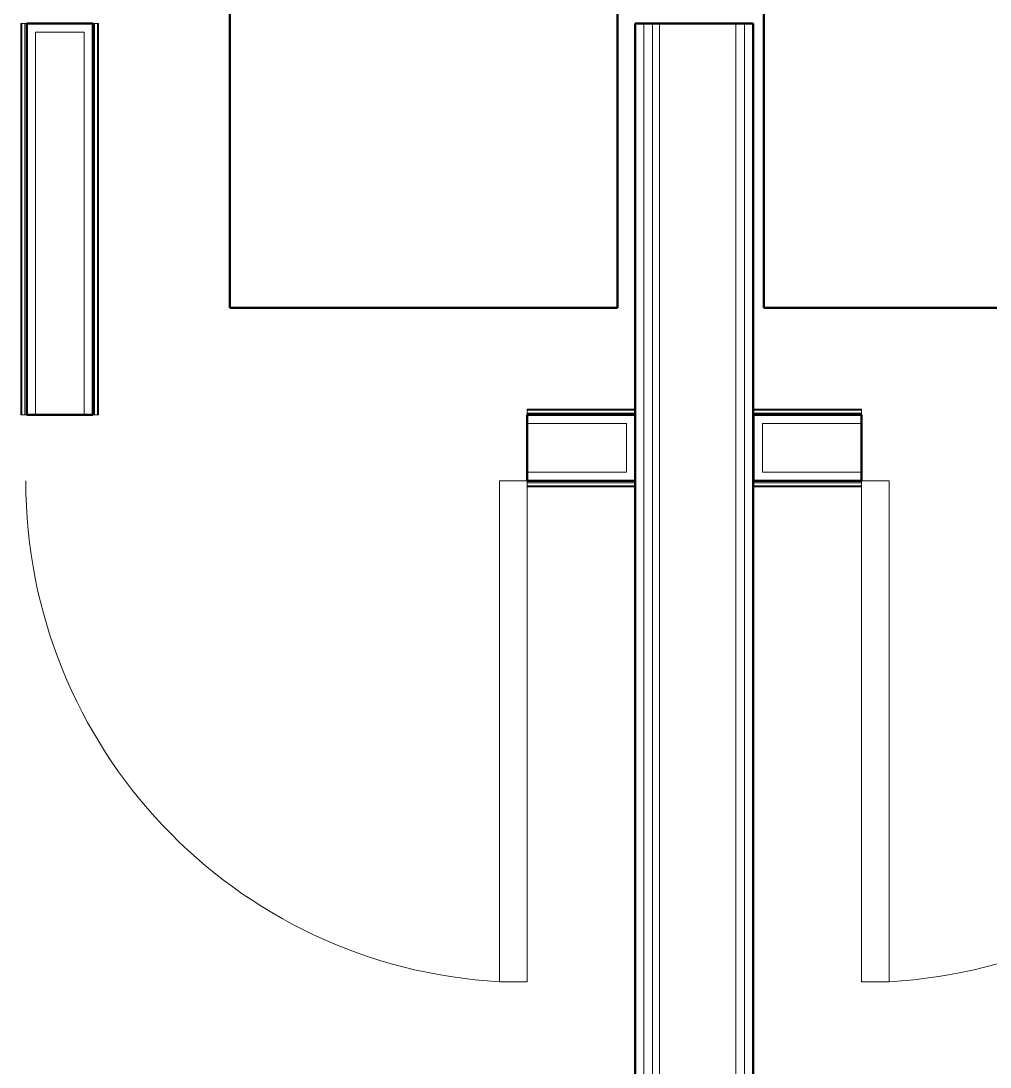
# Model space of a CAD drawing. Header units: inches. Extents: x -4218 to -1830, y 9756 to 12426.
# Drawn here: x -2763.1 to -2693.4, y 10738.4 to 10813.7 of the extents above; entities that cross this region are included whole.
import ezdxf

# ---------------------------------------------------------------- set-up
doc = ezdxf.new("R2010")
doc.units = ezdxf.units.IN
doc.header["$MEASUREMENT"] = 0
for name, color, linetype, lineweight in [('0-1', 7, 'Continuous', 5), ('0-2', 252, 'Continuous', 9), ('A-DOOR-1', 7, 'Continuous', 9), ('A-DOOR-2', 50, 'Continuous', 20), ('A-GENM', 5, 'Continuous', 9), ('A-GENM-7', 5, 'Continuous', 50), ('A-WALL-1', 250, 'Continuous', 50), ('A-WALL-2', 10, 'Continuous', 13), ('A-WALL-3', 253, 'Continuous', 9), ('A-WALL-5', 252, 'Continuous', 9), ('A-WALL-6', 7, 'Continuous', 9), ('I-WALL-1', 250, 'Continuous', 50), ('I-WALL-3', 253, 'Continuous', 9), ('I-WALL-4', 252, 'Continuous', 9)]:
    doc.layers.add(name, color=color, linetype=linetype, lineweight=lineweight)

# ---------------------------------------------------------------- blocks, each defined once
blk = doc.blocks.new('Basic Wall _ INT - W4BØF - _5_8 GYP - 2X4 WOOD_BATT_ - 5_8 GYP_ - ___-2685338-BACKGROUND - 1ST FLOOR')
at = {"layer": 'A-WALL-5'}
for p, q in [((-2710.449, 10785.753), (-2710.449, 10785.691)), ((-2710.449, 10785.691), (-2710.449, 10785.545)), ((-2702.699, 10785.691), (-2710.449, 10785.691)), ((-2702.699, 10785.691), (-2702.699, 10785.753)), ((-2702.699, 10785.545), (-2702.699, 10785.691)), ((-2710.449, 10785.541), (-2710.449, 10785.479)), ((-2710.449, 10785.363), (-2710.449, 10785.339)), ((-2710.449, 10785.339), (-2702.699, 10785.339)), ((-2702.699, 10785.479), (-2702.699, 10785.541)), ((-2702.699, 10785.339), (-2702.699, 10785.363))]:
    blk.add_line(p, q, dxfattribs=at)
at = {"layer": 'A-WALL-6'}
for p, q in [((-2710.449, 10785.464), (-2710.449, 10785.753)), ((-2702.699, 10785.753), (-2710.449, 10785.753)), ((-2702.699, 10785.753), (-2702.699, 10785.464)), ((-2702.699, 10785.464), (-2710.449, 10785.464)), ((-2710.449, 10785.382), (-2710.449, 10785.464)), ((-2710.449, 10785.339), (-2710.449, 10785.382)), ((-2702.699, 10785.464), (-2702.699, 10785.382)), ((-2702.699, 10785.382), (-2702.699, 10785.339))]:
    blk.add_line(p, q, dxfattribs=at)
blk = doc.blocks.new('Basic Wall _ INT - W4BØF - _5_8 GYP - 2X4 WOOD_BATT_ - 5_8 GYP_ - ___-2685339-BACKGROUND - 1ST FLOOR')
at = {"layer": 'A-WALL-5'}
for p, q in [((-2710.449, 10780.589), (-2710.449, 10780.565)), ((-2710.449, 10780.589), (-2702.699, 10780.589)), ((-2710.449, 10780.449), (-2710.449, 10780.388)), ((-2710.449, 10780.384), (-2710.449, 10780.238)), ((-2702.699, 10780.565), (-2702.699, 10780.589)), ((-2702.699, 10780.388), (-2702.699, 10780.449)), ((-2702.699, 10780.238), (-2702.699, 10780.384)), ((-2710.449, 10780.238), (-2710.449, 10780.176)), ((-2702.699, 10780.238), (-2710.449, 10780.238)), ((-2702.699, 10780.176), (-2702.699, 10780.238))]:
    blk.add_line(p, q, dxfattribs=at)
at = {"layer": 'A-WALL-6'}
for p, q in [((-2710.449, 10780.547), (-2710.449, 10780.589)), ((-2710.449, 10780.464), (-2710.449, 10780.547)), ((-2710.449, 10780.464), (-2702.699, 10780.464)), ((-2710.449, 10780.176), (-2710.449, 10780.464)), ((-2702.699, 10780.589), (-2702.699, 10780.547)), ((-2702.699, 10780.547), (-2702.699, 10780.464)), ((-2702.699, 10780.464), (-2702.699, 10780.176)), ((-2702.699, 10780.176), (-2710.449, 10780.176))]:
    blk.add_line(p, q, dxfattribs=at)
blk = doc.blocks.new('SWING - SINGLE - FLUSH - 36_ x 80_ - OFFSET PIVOT DOOR AT MAGIC PAK AND WASHER_DRYER-3199414-BACKGROUND - 1ST FLOOR')
at = {"layer": 'A-DOOR-1'}
blk.add_arc((18, 2.375), 36.067, 93.17885, 180, dxfattribs=at)
at = {"layer": 'A-DOOR-2'}
for p, q in [((16, 2.375), (16, 38.386)), ((18, 38.386), (16, 38.386)), ((18, 2.375), (18, 38.386)), ((18, 2.375), (16, 2.375))]:
    blk.add_line(p, q, dxfattribs=at)
blk = doc.blocks.new('Basic Wall _ INT - W4BØF - _5_8 GYP - 2X4 WOOD_BATT_ - 5_8 GYP_ - ___-2685456-BACKGROUND - 1ST FLOOR')
at = {"layer": 'A-WALL-5'}
for p, q in [((-2757.95, 10813.489), (-2757.974, 10813.489)), ((-2757.974, 10813.489), (-2757.974, 10785.339)), ((-2757.772, 10813.489), (-2757.834, 10813.489)), ((-2757.623, 10813.489), (-2757.768, 10813.489)), ((-2757.56, 10813.489), (-2757.623, 10813.489)), ((-2757.623, 10785.339), (-2757.623, 10813.489)), ((-2757.974, 10785.339), (-2757.95, 10785.339)), ((-2757.834, 10785.339), (-2757.772, 10785.339)), ((-2757.768, 10785.339), (-2757.623, 10785.339)), ((-2757.623, 10785.339), (-2757.56, 10785.339))]:
    blk.add_line(p, q, dxfattribs=at)
at = {"layer": 'A-WALL-6'}
for p, q in [((-2757.974, 10813.489), (-2757.931, 10813.489)), ((-2757.931, 10813.489), (-2757.849, 10813.489)), ((-2757.849, 10785.339), (-2757.849, 10813.489)), ((-2757.849, 10813.489), (-2757.56, 10813.489)), ((-2757.56, 10785.339), (-2757.56, 10813.489)), ((-2757.931, 10785.339), (-2757.974, 10785.339)), ((-2757.849, 10785.339), (-2757.931, 10785.339)), ((-2757.56, 10785.339), (-2757.849, 10785.339))]:
    blk.add_line(p, q, dxfattribs=at)
blk = doc.blocks.new('Basic Wall _ INT - W4BØF - _5_8 GYP - 2X4 WOOD_BATT_ - 5_8 GYP_ - ___-2685457-BACKGROUND - 1ST FLOOR')
at = {"layer": 'A-WALL-5'}
for p, q in [((-2763.075, 10813.489), (-2763.137, 10813.489)), ((-2762.929, 10813.489), (-2763.075, 10813.489)), ((-2763.075, 10785.339), (-2763.075, 10813.489)), ((-2762.864, 10813.489), (-2762.926, 10813.489)), ((-2762.724, 10813.489), (-2762.748, 10813.489)), ((-2762.724, 10813.489), (-2762.724, 10785.339)), ((-2763.137, 10785.339), (-2763.075, 10785.339)), ((-2763.075, 10785.339), (-2762.929, 10785.339)), ((-2762.926, 10785.339), (-2762.864, 10785.339)), ((-2762.748, 10785.339), (-2762.724, 10785.339))]:
    blk.add_line(p, q, dxfattribs=at)
at = {"layer": 'A-WALL-6'}
for p, q in [((-2763.137, 10813.489), (-2762.849, 10813.489)), ((-2763.137, 10785.339), (-2763.137, 10813.489)), ((-2762.849, 10813.489), (-2762.849, 10785.339)), ((-2762.849, 10813.489), (-2762.767, 10813.489)), ((-2762.767, 10813.489), (-2762.724, 10813.489)), ((-2762.849, 10785.339), (-2763.137, 10785.339)), ((-2762.767, 10785.339), (-2762.849, 10785.339)), ((-2762.724, 10785.339), (-2762.767, 10785.339))]:
    blk.add_line(p, q, dxfattribs=at)
blk = doc.blocks.new('Basic Wall _ INT - W4BØF - _5_8 GYP - 2X4 WOOD_BATT_ - 5_8 GYP_ - ___-2685458-BACKGROUND - 1ST FLOOR')
at = {"layer": 'A-WALL-3'}
for p, q in [((-2718.974, 10785.691), (-2718.974, 10785.753)), ((-2718.974, 10785.545), (-2718.974, 10785.691)), ((-2718.974, 10785.479), (-2718.974, 10785.541)), ((-2718.974, 10785.339), (-2718.974, 10785.363))]:
    blk.add_line(p, q, dxfattribs=at)
at = {"layer": 'A-WALL-5'}
for p, q in [((-2726.724, 10785.753), (-2726.724, 10785.691)), ((-2726.724, 10785.691), (-2726.724, 10785.545)), ((-2718.974, 10785.691), (-2726.724, 10785.691)), ((-2718.974, 10785.753), (-2718.974, 10785.464)), ((-2726.724, 10785.541), (-2726.724, 10785.479)), ((-2726.724, 10785.363), (-2726.724, 10785.339)), ((-2726.724, 10785.339), (-2718.974, 10785.339)), ((-2718.974, 10785.464), (-2718.974, 10785.382)), ((-2718.974, 10785.382), (-2718.974, 10785.339))]:
    blk.add_line(p, q, dxfattribs=at)
at = {"layer": 'A-WALL-6'}
for p, q in [((-2726.724, 10785.464), (-2726.724, 10785.753)), ((-2718.974, 10785.753), (-2726.724, 10785.753)), ((-2718.974, 10785.464), (-2726.724, 10785.464)), ((-2726.724, 10785.382), (-2726.724, 10785.464)), ((-2726.724, 10785.339), (-2726.724, 10785.382))]:
    blk.add_line(p, q, dxfattribs=at)
blk = doc.blocks.new('Basic Wall _ INT - W4BØF - _5_8 GYP - 2X4 WOOD_BATT_ - 5_8 GYP_ - ___-2685459-BACKGROUND - 1ST FLOOR')
at = {"layer": 'A-WALL-3'}
for p, q in [((-2718.974, 10780.565), (-2718.974, 10780.589)), ((-2718.974, 10780.388), (-2718.974, 10780.449)), ((-2718.974, 10780.238), (-2718.974, 10780.384)), ((-2718.974, 10780.176), (-2718.974, 10780.238))]:
    blk.add_line(p, q, dxfattribs=at)
at = {"layer": 'A-WALL-5'}
for p, q in [((-2726.724, 10780.589), (-2726.724, 10780.565)), ((-2726.724, 10780.589), (-2718.974, 10780.589)), ((-2726.724, 10780.449), (-2726.724, 10780.388)), ((-2726.724, 10780.384), (-2726.724, 10780.238)), ((-2718.974, 10780.589), (-2718.974, 10780.547)), ((-2718.974, 10780.547), (-2718.974, 10780.464)), ((-2718.974, 10780.464), (-2718.974, 10780.176)), ((-2726.724, 10780.238), (-2726.724, 10780.176)), ((-2718.974, 10780.238), (-2726.724, 10780.238))]:
    blk.add_line(p, q, dxfattribs=at)
at = {"layer": 'A-WALL-6'}
for p, q in [((-2726.724, 10780.547), (-2726.724, 10780.589)), ((-2726.724, 10780.464), (-2726.724, 10780.547)), ((-2726.724, 10780.464), (-2718.974, 10780.464)), ((-2726.724, 10780.176), (-2726.724, 10780.464)), ((-2718.974, 10780.176), (-2726.724, 10780.176))]:
    blk.add_line(p, q, dxfattribs=at)
blk = doc.blocks.new('SWING - SINGLE - FLUSH - 36_ x 80_ - OFFSET PIVOT DOOR AT MAGIC PAK AND WASHER_DRYER-3199415-BACKGROUND - 1ST FLOOR')
at = {"layer": 'A-DOOR-1'}
blk.add_arc((18, -2.375), 36.067, 180, 266.82115, dxfattribs=at)
at = {"layer": 'A-DOOR-2'}
for p, q in [((16, -2.375), (16, -38.386)), ((18, -2.375), (16, -2.375)), ((18, -2.375), (18, -38.386)), ((18, -38.386), (16, -38.386))]:
    blk.add_line(p, q, dxfattribs=at)
blk = doc.blocks.new('CTR - 1st Phase - Unit Layouts_rvt-1-BACKGROUND - 1ST FLOOR')
at = {"layer": 'A-WALL-1'}
for p, q in [((-2762.724, 10813.489), (-2762.724, 10785.339)), ((-2762.099, 10813.489), (-2762.724, 10813.489)), ((-2758.599, 10813.489), (-2762.099, 10813.489)), ((-2757.974, 10813.489), (-2758.599, 10813.489)), ((-2757.974, 10785.339), (-2757.974, 10813.489)), ((-2762.724, 10785.339), (-2757.974, 10785.339)), ((-2718.974, 10785.339), (-2726.724, 10785.339)), ((-2726.724, 10785.339), (-2726.724, 10780.589)), ((-2718.974, 10784.714), (-2718.974, 10785.339)), ((-2702.699, 10785.339), (-2710.449, 10785.339)), ((-2710.449, 10785.339), (-2710.449, 10784.714)), ((-2702.699, 10780.589), (-2702.699, 10785.339)), ((-2718.974, 10781.214), (-2718.974, 10784.714)), ((-2710.449, 10784.714), (-2710.449, 10781.214)), ((-2718.974, 10780.589), (-2718.974, 10781.214)), ((-2710.449, 10781.214), (-2710.449, 10780.589)), ((-2726.724, 10780.589), (-2718.974, 10780.589)), ((-2710.449, 10780.589), (-2702.699, 10780.589))]:
    blk.add_line(p, q, dxfattribs=at)
at = {"layer": 'A-WALL-2'}
for p, q in [((-2762.099, 10785.339), (-2762.099, 10812.864)), ((-2758.599, 10812.864), (-2762.099, 10812.864)), ((-2758.599, 10785.339), (-2758.599, 10812.864)), ((-2719.599, 10784.714), (-2726.724, 10784.714)), ((-2719.599, 10781.214), (-2719.599, 10784.714)), ((-2709.824, 10784.714), (-2709.824, 10781.214)), ((-2709.824, 10784.714), (-2702.699, 10784.714)), ((-2719.599, 10781.214), (-2726.724, 10781.214)), ((-2709.824, 10781.214), (-2702.699, 10781.214))]:
    blk.add_line(p, q, dxfattribs=at)
at = {"layer": 'A-WALL-3'}
for p, q in [((-2762.724, 10813.489), (-2762.724, 10785.339)), ((-2757.974, 10785.339), (-2757.974, 10813.489)), ((-2718.974, 10785.339), (-2726.724, 10785.339)), ((-2718.974, 10785.339), (-2718.974, 10780.589)), ((-2702.699, 10785.339), (-2710.449, 10785.339)), ((-2726.724, 10780.589), (-2718.974, 10780.589)), ((-2710.449, 10780.589), (-2702.699, 10780.589))]:
    blk.add_line(p, q, dxfattribs=at)
at = {"layer": 'A-WALL-5'}
for p, q in [((-2762.724, 10813.489), (-2757.974, 10813.489)), ((-2757.974, 10785.339), (-2762.724, 10785.339)), ((-2726.724, 10780.589), (-2726.724, 10785.339)), ((-2710.449, 10780.589), (-2710.449, 10785.339)), ((-2702.699, 10785.339), (-2702.699, 10780.589))]:
    blk.add_line(p, q, dxfattribs=at)
at = {"layer": '0-2'}
for name, p in [('Basic Wall _ INT - W4BØF - _5_8 GYP - 2X4 WOOD_BATT_ - 5_8 GYP_ - ___-2685457-BACKGROUND - 1ST FLOOR', (0, 0)), ('Basic Wall _ INT - W4BØF - _5_8 GYP - 2X4 WOOD_BATT_ - 5_8 GYP_ - ___-2685456-BACKGROUND - 1ST FLOOR', (0, 0)), ('Basic Wall _ INT - W4BØF - _5_8 GYP - 2X4 WOOD_BATT_ - 5_8 GYP_ - ___-2685458-BACKGROUND - 1ST FLOOR', (0, 0)), ('Basic Wall _ INT - W4BØF - _5_8 GYP - 2X4 WOOD_BATT_ - 5_8 GYP_ - ___-2685338-BACKGROUND - 1ST FLOOR', (0, 0)), ('SWING - SINGLE - FLUSH - 36_ x 80_ - OFFSET PIVOT DOOR AT MAGIC PAK AND WASHER_DRYER-3199415-BACKGROUND - 1ST FLOOR', (-2744.724, 10782.964)), ('Basic Wall _ INT - W4BØF - _5_8 GYP - 2X4 WOOD_BATT_ - 5_8 GYP_ - ___-2685459-BACKGROUND - 1ST FLOOR', (0, 0)), ('Basic Wall _ INT - W4BØF - _5_8 GYP - 2X4 WOOD_BATT_ - 5_8 GYP_ - ___-2685339-BACKGROUND - 1ST FLOOR', (0, 0))]:
    blk.add_blockref(name, p, dxfattribs=at)
at = {"layer": '0-2', "rotation": 180}
blk.add_blockref('SWING - SINGLE - FLUSH - 36_ x 80_ - OFFSET PIVOT DOOR AT MAGIC PAK AND WASHER_DRYER-3199414-BACKGROUND - 1ST FLOOR', (-2684.699, 10782.964), dxfattribs=at)
blk = doc.blocks.new('CTR - 1st Phase - Common Walls_rvt-1-BACKGROUND - 1ST FLOOR')
at = {"layer": 'A-WALL-2'}
for p, q in [((-2718.349, 10813.489), (-2718.349, 10476.164)), ((-2717.724, 10813.489), (-2717.724, 10476.164)), ((-2717.224, 10813.489), (-2717.224, 10476.164)), ((-2711.724, 10813.489), (-2711.724, 10476.164)), ((-2711.099, 10813.489), (-2711.099, 10476.164))]:
    blk.add_line(p, q, dxfattribs=at)
at = {"layer": 'I-WALL-1'}
for p, q in [((-2710.474, 10813.489), (-2718.974, 10813.489)), ((-2718.974, 10813.489), (-2718.974, 10476.164)), ((-2710.474, 10476.164), (-2710.474, 10813.489))]:
    blk.add_line(p, q, dxfattribs=at)
at = {"layer": 'I-WALL-3'}
for p, q in [((-2718.974, 10785.753), (-2718.974, 10785.484)), ((-2718.974, 10785.339), (-2718.974, 10780.589)), ((-2718.974, 10780.445), (-2718.974, 10780.176))]:
    blk.add_line(p, q, dxfattribs=at)
at = {"layer": 'I-WALL-4'}
for p, q in [((-2718.974, 10813.489), (-2710.474, 10813.489)), ((-2718.974, 10813.489), (-2718.974, 10785.753)), ((-2710.474, 10476.164), (-2710.474, 10813.489)), ((-2718.974, 10780.176), (-2718.974, 10476.164))]:
    blk.add_line(p, q, dxfattribs=at)
blk = doc.blocks.new('V-Series_EWC4_SPVU_RFA_2015 - 1ST FLOOR-2484708-BACKGROUND - 1ST FLOOR')
at = {"layer": 'A-GENM'}
for p, q in [((-3131.332, 12089.689), (-3128.535, 12089.689)), ((-3128.035, 12089.689), (-3125.05, 12089.689)), ((-3124.55, 12089.689), (-3121.566, 12089.689)), ((-3121.066, 12089.689), (-3118.082, 12089.689)), ((-3117.582, 12089.689), (-3114.597, 12089.689)), ((-3114.097, 12089.689), (-3111.113, 12089.689)), ((-3110.613, 12089.689), (-3107.628, 12089.689)), ((-3107.128, 12089.689), (-3104.332, 12089.689))]:
    blk.add_line(p, q, dxfattribs=at)
at = {"layer": 'A-GENM-7'}
for p, q in [((-3131.769, 12090.689), (-3132.332, 12090.689)), ((-3132.332, 12090.689), (-3132.332, 12089.689)), ((-3103.894, 12090.689), (-3131.769, 12090.689)), ((-3131.769, 12090.689), (-3131.769, 12089.689)), ((-3131.769, 12089.689), (-3131.769, 12090.689)), ((-3103.894, 12089.689), (-3103.894, 12090.689)), ((-3103.332, 12090.689), (-3103.894, 12090.689)), ((-3103.894, 12090.689), (-3103.894, 12089.689)), ((-3103.332, 12089.689), (-3103.332, 12090.689)), ((-3132.332, 12089.689), (-3131.769, 12089.689)), ((-3131.769, 12089.689), (-3103.894, 12089.689)), ((-3131.769, 12089.689), (-3131.769, 12060.252)), ((-3131.332, 12089.689), (-3131.769, 12089.689)), ((-3131.332, 12088.689), (-3131.332, 12089.689)), ((-3128.035, 12089.689), (-3128.535, 12089.689)), ((-3128.535, 12089.689), (-3128.535, 12088.689)), ((-3128.035, 12088.689), (-3128.035, 12089.689)), ((-3124.55, 12089.689), (-3125.05, 12089.689)), ((-3125.05, 12089.689), (-3125.05, 12088.689)), ((-3124.55, 12088.689), (-3124.55, 12089.689)), ((-3121.066, 12089.689), (-3121.566, 12089.689)), ((-3121.566, 12089.689), (-3121.566, 12088.689)), ((-3121.066, 12088.689), (-3121.066, 12089.689)), ((-3117.582, 12089.689), (-3118.082, 12089.689)), ((-3118.082, 12089.689), (-3118.082, 12088.689)), ((-3117.582, 12088.689), (-3117.582, 12089.689)), ((-3114.097, 12089.689), (-3114.597, 12089.689)), ((-3114.597, 12089.689), (-3114.597, 12088.689)), ((-3114.097, 12088.689), (-3114.097, 12089.689)), ((-3110.613, 12089.689), (-3111.113, 12089.689)), ((-3111.113, 12089.689), (-3111.113, 12088.689)), ((-3110.613, 12088.689), (-3110.613, 12089.689)), ((-3107.128, 12089.689), (-3107.628, 12089.689)), ((-3107.628, 12089.689), (-3107.628, 12088.689)), ((-3107.128, 12088.689), (-3107.128, 12089.689)), ((-3103.894, 12089.689), (-3104.332, 12089.689)), ((-3104.332, 12089.689), (-3104.332, 12088.689)), ((-3103.894, 12089.689), (-3103.332, 12089.689)), ((-3103.894, 12060.252), (-3103.894, 12089.689)), ((-3128.535, 12088.689), (-3131.332, 12088.689)), ((-3125.05, 12088.689), (-3128.035, 12088.689)), ((-3121.566, 12088.689), (-3124.55, 12088.689)), ((-3118.082, 12088.689), (-3121.066, 12088.689)), ((-3114.597, 12088.689), (-3117.582, 12088.689)), ((-3111.113, 12088.689), (-3114.097, 12088.689)), ((-3107.628, 12088.689), (-3110.613, 12088.689)), ((-3104.332, 12088.689), (-3107.128, 12088.689)), ((-3131.769, 12060.252), (-3103.894, 12060.252))]:
    blk.add_line(p, q, dxfattribs=at)

msp = doc.modelspace()

# ---------------------------------------------------------------- block references
at = {"layer": '0-1'}
for name in ['CTR - 1st Phase - Unit Layouts_rvt-1-BACKGROUND - 1ST FLOOR', 'CTR - 1st Phase - Common Walls_rvt-1-BACKGROUND - 1ST FLOOR']:
    msp.add_blockref(name, (0, 0), dxfattribs=at)
at = {"layer": 'A-GENM'}
for p in [(383.645, -1267.2), (422.045, -1267.2)]:
    msp.add_blockref('V-Series_EWC4_SPVU_RFA_2015 - 1ST FLOOR-2484708-BACKGROUND - 1ST FLOOR', p, dxfattribs=at)

doc.saveas('drawing.dxf')
